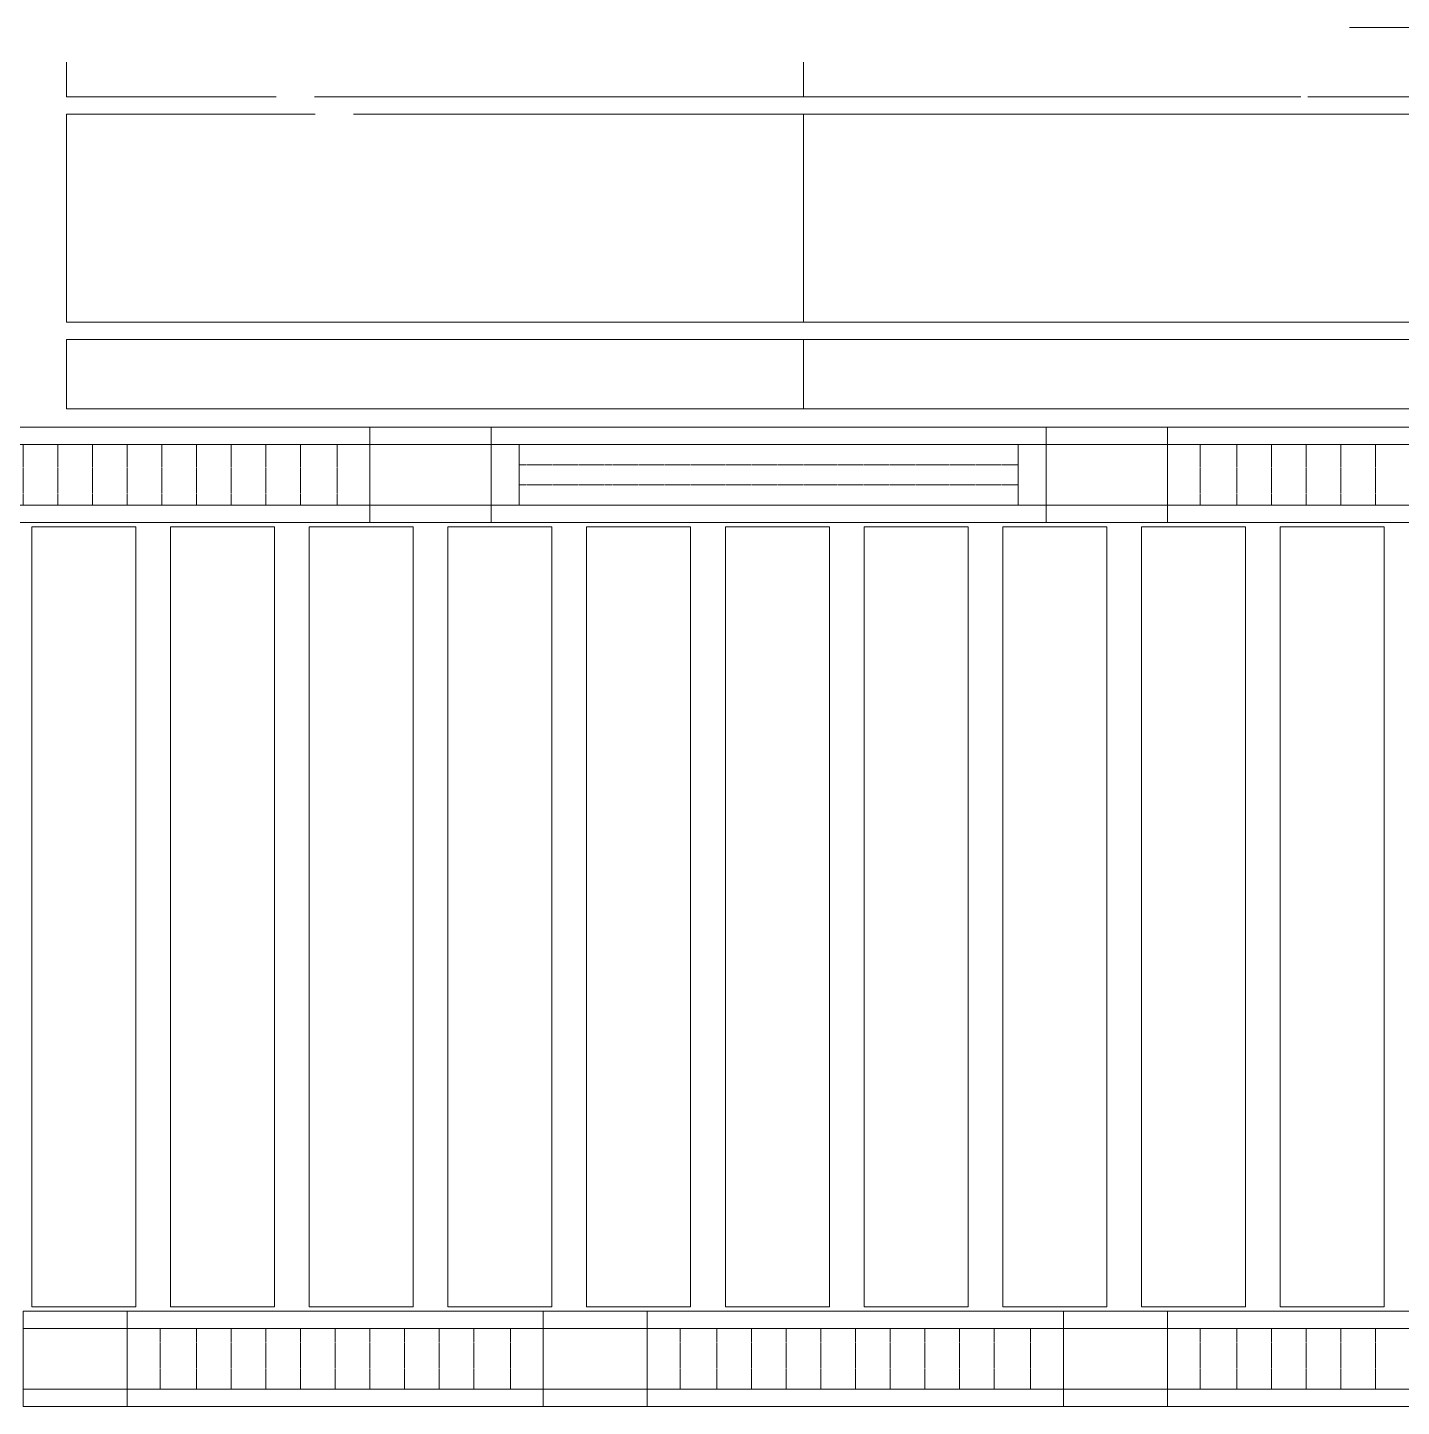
# Model space of a CAD drawing. Header units: millimetres. Extents: x -962357 to -591296, y -223672 to 59420.
# Drawn here: x -846218 to -842255, y -223672 to -219694 of the extents above; entities that cross this region are included whole.
import ezdxf

# ---------------------------------------------------------------- set-up
doc = ezdxf.new("R2010")
doc.units = ezdxf.units.MM
doc.linetypes.add('DPA_Hidden 50', pattern=[3, 2, -1])
doc.layers.add('A-GLAZ-CURT', color=2, linetype='Continuous', lineweight=9)

# ---------------------------------------------------------------- blocks, each defined once
blk = doc.blocks.new('DPA_CP_Metal Ceiling Panel - Vertical Panel with Gap-11114031-4160-01 UPPER PLATFORM LEVEL - REFLECTED CEILING PLAN')
at = {"layer": 'A-GLAZ-CURT'}
for p, q in [((-849807.4, 2689), (-849807.4, 439)), ((-849507.4, 2689), (-849807.4, 2689)), ((-849507.4, 2689), (-849807.4, 2689)), ((-849807.4, 2689), (-849807.4, 439)), ((-849807.4, 439), (-849807.4, 2689)), ((-849807.4, 2689), (-849507.4, 2689)), ((-849507.4, 2689), (-849507.4, 439)), ((-849507.4, 439), (-849507.4, 2689)), ((-849507.4, 2689), (-849507.4, 439)), ((-849507.4, 439), (-849807.4, 439)), ((-849807.4, 439), (-849507.4, 439)), ((-849507.4, 439), (-849807.4, 439))]:
    blk.add_line(p, q, dxfattribs=at)
blk = doc.blocks.new('System Panel - DPA-AR_Metal Ceiling Rectangular Panel-V30-4160-01 UPPER PLATFORM LEVEL - REFLECTED CEILING PLAN')
at = {"layer": 'A-GLAZ-CURT'}
for p, q in [((-846107.3, 4029), (-846107.3, 3929)), ((-846107.3, 3929), (-846107.3, 4029)), ((-843982.3, 3929), (-843982.3, 4029)), ((-843982.3, 4029), (-843982.3, 3929)), ((-846107.3, 3929), (-845502.5, 3929)), ((-845502.5, 3929), (-846107.3, 3929)), ((-845392.2, 3929), (-843982.3, 3929)), ((-843982.3, 3929), (-845392.2, 3929))]:
    blk.add_line(p, q, dxfattribs=at)
blk = doc.blocks.new('System Panel - DPA-AR_Metal Ceiling Rectangular Panel-V31-4160-01 UPPER PLATFORM LEVEL - REFLECTED CEILING PLAN')
at = {"layer": 'A-GLAZ-CURT'}
for p, q in [((-841582.3, 4129), (-842407.3, 4129)), ((-842407.3, 4129), (-841582.3, 4129)), ((-841582.3, 3929), (-841582.3, 4129)), ((-841582.3, 4129), (-841582.3, 3929)), ((-843982.3, 4029), (-843982.3, 3929)), ((-843982.3, 3929), (-843982.3, 4029)), ((-843982.3, 3929), (-842547.7, 3929)), ((-842547.7, 3929), (-843982.3, 3929)), ((-842527.7, 3929), (-841582.3, 3929)), ((-841582.3, 3929), (-842527.7, 3929))]:
    blk.add_line(p, q, dxfattribs=at)
blk = doc.blocks.new('System Panel - DPA-AR_Metal Ceiling Rectangular Panel-V25-4160-01 UPPER PLATFORM LEVEL - REFLECTED CEILING PLAN')
at = {"layer": 'A-GLAZ-CURT'}
for p, q in [((-814257.4, 3229), (-816382.4, 3229)), ((-816382.4, 3229), (-816382.4, 3029)), ((-816382.4, 3029), (-816382.4, 3229)), ((-816382.4, 3229), (-814257.4, 3229)), ((-814257.4, 3029), (-814257.4, 3229)), ((-814257.4, 3229), (-814257.4, 3029)), ((-816382.4, 3029), (-814257.4, 3029)), ((-814257.4, 3029), (-816382.4, 3029))]:
    blk.add_line(p, q, dxfattribs=at)
blk = doc.blocks.new('System Panel - DPA-AR_Metal Ceiling Rectangular Panel-13139259-4160-01 UPPER PLATFORM LEVEL - REFLECTED CEILING PLAN')
at = {"layer": 'A-GLAZ-CURT'}
for p, q in [((-741107.4, 4129), (-743507.4, 4129)), ((-743507.4, 4129), (-743507.4, 3929)), ((-743507.4, 3929), (-743507.4, 4129)), ((-743507.4, 4129), (-741107.4, 4129)), ((-741107.4, 3929), (-741107.4, 4129)), ((-741107.4, 4129), (-741107.4, 3929)), ((-743507.4, 3929), (-741107.4, 3929)), ((-741107.4, 3929), (-743507.4, 3929))]:
    blk.add_line(p, q, dxfattribs=at)
blk = doc.blocks.new('System Panel - DPA-AR_Metal Ceiling Rectangular Panel-V33-4160-01 UPPER PLATFORM LEVEL - REFLECTED CEILING PLAN')
at = {"layer": 'A-GLAZ-CURT'}
for p, q in [((-845390.6, 3879), (-846107.3, 3879)), ((-846107.3, 3879), (-846107.3, 3279)), ((-846107.3, 3279), (-846107.3, 3879)), ((-846107.3, 3879), (-845390.6, 3879)), ((-843982.3, 3879), (-845280.2, 3879)), ((-845280.2, 3879), (-843982.3, 3879)), ((-843982.3, 3279), (-843982.3, 3879)), ((-843982.3, 3879), (-843982.3, 3279)), ((-846107.3, 3279), (-843982.3, 3279)), ((-843982.3, 3279), (-846107.3, 3279))]:
    blk.add_line(p, q, dxfattribs=at)
blk = doc.blocks.new('System Panel - DPA-AR_Metal Ceiling Rectangular Panel-13139299-4160-01 UPPER PLATFORM LEVEL - REFLECTED CEILING PLAN')
at = {"layer": 'A-GLAZ-CURT'}
for p, q in [((-818782.4, 3879), (-821182.4, 3879)), ((-821182.4, 3879), (-821182.4, 3279)), ((-821182.4, 3279), (-821182.4, 3879)), ((-821182.4, 3879), (-818782.4, 3879)), ((-818782.4, 3279), (-818782.4, 3879)), ((-818782.4, 3879), (-818782.4, 3279)), ((-821182.4, 3279), (-818782.4, 3279)), ((-818782.4, 3279), (-821182.4, 3279))]:
    blk.add_line(p, q, dxfattribs=at)
blk = doc.blocks.new('DPA_CP_Metal Ceiling Luminaire2 - Linear Luminaire-12404975-4160-01 UPPER PLATFORM LEVEL - REFLECTED CEILING PLAN')
at = {"layer": 'A-GLAZ-CURT'}
for p, q in [((-786932.4, 2701.5), (-786932.4, 2976.5)), ((-786932.4, 2976.5), (-785732.4, 2976.5)), ((-786932.4, 2976.5), (-786932.4, 2701.5)), ((-785732.4, 2976.5), (-786932.4, 2976.5)), ((-786932.4, 2976.5), (-785732.4, 2976.5)), ((-785732.4, 2976.5), (-785732.4, 2701.5)), ((-785732.4, 2701.5), (-785732.4, 2976.5)), ((-786932.4, 2939), (-786932.4, 2701.5)), ((-786932.4, 2926.5), (-785732.4, 2926.5)), ((-785732.4, 2939), (-785732.4, 2701.5)), ((-786932.4, 2751.5), (-785732.4, 2751.5)), ((-785732.4, 2701.5), (-786932.4, 2701.5)), ((-785732.4, 2701.5), (-786932.4, 2701.5)), ((-786932.4, 2701.5), (-785732.4, 2701.5))]:
    blk.add_line(p, q, dxfattribs=at)
at = {"layer": 'A-GLAZ-CURT', "linetype": 'DPA_Hidden 50'}
for p, q in [((-786837.4, 2926.5), (-786837.4, 2751.5)), ((-786732.4, 2926.5), (-786732.4, 2751.5)), ((-786632.4, 2926.5), (-786632.4, 2751.5)), ((-786532.4, 2926.5), (-786532.4, 2751.5)), ((-786432.4, 2926.5), (-786432.4, 2751.5)), ((-786332.4, 2926.5), (-786332.4, 2751.5)), ((-786232.4, 2926.5), (-786232.4, 2751.5)), ((-786132.4, 2926.5), (-786132.4, 2751.5)), ((-786032.4, 2926.5), (-786032.4, 2751.5)), ((-785932.4, 2926.5), (-785932.4, 2751.5)), ((-785827.4, 2926.5), (-785827.4, 2751.5))]:
    blk.add_line(p, q, dxfattribs=at)
blk = doc.blocks.new('DPA_CP_Metal Ceiling Panel1 - Horizontal with Gap-13297912-4160-01 UPPER PLATFORM LEVEL - REFLECTED CEILING PLAN')
at = {"layer": 'A-GLAZ-CURT'}
for p, q in [((-786232.4, 151.5), (-786232.4, 426.5)), ((-786232.4, 151.5), (-786232.4, 426.5)), ((-786232.4, 426.5), (-785932.4, 426.5)), ((-786232.4, 426.5), (-785932.4, 426.5)), ((-786232.4, 151.5), (-786232.4, 426.5)), ((-785932.4, 151.5), (-785932.4, 426.5)), ((-785932.4, 426.5), (-785932.4, 151.5)), ((-785932.4, 426.5), (-785932.4, 151.5)), ((-786232.4, 376.5), (-785932.4, 376.5)), ((-786232.4, 201.5), (-785932.4, 201.5)), ((-786232.4, 151.5), (-785932.4, 151.5)), ((-785932.4, 151.5), (-786232.4, 151.5)), ((-785932.4, 151.5), (-786232.4, 151.5))]:
    blk.add_line(p, q, dxfattribs=at)
blk = doc.blocks.new('DPA_CP_Metal Ceiling Air Supply1 - Linear Diffuser Air Supply-12404980-4160-01 UPPER PLATFORM LEVEL - REFLECTED CEILING PLAN')
at = {"layer": 'A-GLAZ-CURT'}
for p, q in [((-788882.4, 2701.5), (-788882.4, 2976.5)), ((-788882.4, 2976.5), (-787282.4, 2976.5)), ((-788882.4, 2701.5), (-788882.4, 2976.5)), ((-788882.4, 2976.5), (-787282.4, 2976.5)), ((-788882.4, 2976.5), (-787282.4, 2976.5)), ((-788882.4, 2701.5), (-788882.4, 2976.5)), ((-787282.4, 2701.5), (-787282.4, 2976.5)), ((-787282.4, 2976.5), (-787282.4, 2701.5)), ((-787282.4, 2976.5), (-787282.4, 2701.5)), ((-787282.4, 2926.5), (-788882.4, 2926.5)), ((-788802.4, 2926.5), (-788802.4, 2751.5)), ((-787362.4, 2926.5), (-787362.4, 2751.5)), ((-787282.4, 2751.5), (-788882.4, 2751.5)), ((-788882.4, 2701.5), (-787282.4, 2701.5)), ((-787282.4, 2701.5), (-788882.4, 2701.5)), ((-787282.4, 2701.5), (-788882.4, 2701.5))]:
    blk.add_line(p, q, dxfattribs=at)
at = {"layer": 'A-GLAZ-CURT', "linetype": 'DPA_Hidden 50'}
for p, q in [((-787362.4, 2868.2), (-788802.4, 2868.2)), ((-787362.4, 2809.9), (-788802.4, 2809.9))]:
    blk.add_line(p, q, dxfattribs=at)
blk = doc.blocks.new('DPA_CP_Metal Ceiling Panel1 - Horizontal with Gap-16028279-4160-01 UPPER PLATFORM LEVEL - REFLECTED CEILING PLAN')
at = {"layer": 'A-GLAZ-CURT'}
for p, q in [((-787282.4, 2701.5), (-787282.4, 2976.5)), ((-787282.4, 2701.5), (-787282.4, 2976.5)), ((-787282.4, 2976.5), (-786932.4, 2976.5)), ((-787282.4, 2976.5), (-786932.4, 2976.5)), ((-787282.4, 2701.5), (-787282.4, 2976.5)), ((-786932.4, 2701.5), (-786932.4, 2976.5)), ((-786932.4, 2976.5), (-786932.4, 2701.5)), ((-786932.4, 2976.5), (-786932.4, 2701.5)), ((-787282.4, 2926.5), (-786932.4, 2926.5)), ((-787282.4, 2751.5), (-786932.4, 2751.5)), ((-787282.4, 2701.5), (-786932.4, 2701.5)), ((-786932.4, 2701.5), (-787282.4, 2701.5)), ((-786932.4, 2701.5), (-787282.4, 2701.5))]:
    blk.add_line(p, q, dxfattribs=at)

msp = doc.modelspace()

# ---------------------------------------------------------------- block references
at = {"layer": 'A-GLAZ-CURT'}
for name, p in [('System Panel - DPA-AR_Metal Ceiling Rectangular Panel-V31-4160-01 UPPER PLATFORM LEVEL - REFLECTED CEILING PLAN', (2.4, -223823.5)), ('System Panel - DPA-AR_Metal Ceiling Rectangular Panel-V30-4160-01 UPPER PLATFORM LEVEL - REFLECTED CEILING PLAN', (2.4, -223823.5)), ('System Panel - DPA-AR_Metal Ceiling Rectangular Panel-V33-4160-01 UPPER PLATFORM LEVEL - REFLECTED CEILING PLAN', (2.4, -223823.5)), ('System Panel - DPA-AR_Metal Ceiling Rectangular Panel-13139299-4160-01 UPPER PLATFORM LEVEL - REFLECTED CEILING PLAN', (-22797.6, -223823.5)), ('System Panel - DPA-AR_Metal Ceiling Rectangular Panel-V25-4160-01 UPPER PLATFORM LEVEL - REFLECTED CEILING PLAN', (-29722.6, -223823.5)), ('System Panel - DPA-AR_Metal Ceiling Rectangular Panel-13139259-4160-01 UPPER PLATFORM LEVEL - REFLECTED CEILING PLAN', (-100472.6, -224723.5)), ('DPA_CP_Metal Ceiling Luminaire2 - Linear Luminaire-12404975-4160-01 UPPER PLATFORM LEVEL - REFLECTED CEILING PLAN', (-59497.6, -223823.5)), ('DPA_CP_Metal Ceiling Luminaire2 - Linear Luminaire-12404975-4160-01 UPPER PLATFORM LEVEL - REFLECTED CEILING PLAN', (-59497.6, -223823.5)), ('DPA_CP_Metal Ceiling Panel1 - Horizontal with Gap-16028279-4160-01 UPPER PLATFORM LEVEL - REFLECTED CEILING PLAN', (-57947.6, -223823.5)), ('DPA_CP_Metal Ceiling Panel1 - Horizontal with Gap-16028279-4160-01 UPPER PLATFORM LEVEL - REFLECTED CEILING PLAN', (-57947.6, -223823.5)), ('DPA_CP_Metal Ceiling Air Supply1 - Linear Diffuser Air Supply-12404980-4160-01 UPPER PLATFORM LEVEL - REFLECTED CEILING PLAN', (-55997.6, -223823.5)), ('DPA_CP_Metal Ceiling Air Supply1 - Linear Diffuser Air Supply-12404980-4160-01 UPPER PLATFORM LEVEL - REFLECTED CEILING PLAN', (-55997.6, -223823.5)), ('DPA_CP_Metal Ceiling Panel1 - Horizontal with Gap-16028279-4160-01 UPPER PLATFORM LEVEL - REFLECTED CEILING PLAN', (-55997.6, -223823.5)), ('DPA_CP_Metal Ceiling Panel1 - Horizontal with Gap-16028279-4160-01 UPPER PLATFORM LEVEL - REFLECTED CEILING PLAN', (-55997.6, -223823.5)), ('DPA_CP_Metal Ceiling Luminaire2 - Linear Luminaire-12404975-4160-01 UPPER PLATFORM LEVEL - REFLECTED CEILING PLAN', (-55997.6, -223823.5)), ('DPA_CP_Metal Ceiling Luminaire2 - Linear Luminaire-12404975-4160-01 UPPER PLATFORM LEVEL - REFLECTED CEILING PLAN', (-55997.6, -223823.5)), ('DPA_CP_Metal Ceiling Panel - Vertical Panel with Gap-11114031-4160-01 UPPER PLATFORM LEVEL - REFLECTED CEILING PLAN', (3602.4, -223823.5)), ('DPA_CP_Metal Ceiling Panel - Vertical Panel with Gap-11114031-4160-01 UPPER PLATFORM LEVEL - REFLECTED CEILING PLAN', (4002.4, -223823.5)), ('DPA_CP_Metal Ceiling Panel - Vertical Panel with Gap-11114031-4160-01 UPPER PLATFORM LEVEL - REFLECTED CEILING PLAN', (4402.4, -223823.5)), ('DPA_CP_Metal Ceiling Panel - Vertical Panel with Gap-11114031-4160-01 UPPER PLATFORM LEVEL - REFLECTED CEILING PLAN', (4802.4, -223823.5)), ('DPA_CP_Metal Ceiling Panel - Vertical Panel with Gap-11114031-4160-01 UPPER PLATFORM LEVEL - REFLECTED CEILING PLAN', (5202.4, -223823.5)), ('DPA_CP_Metal Ceiling Panel - Vertical Panel with Gap-11114031-4160-01 UPPER PLATFORM LEVEL - REFLECTED CEILING PLAN', (5602.4, -223823.5)), ('DPA_CP_Metal Ceiling Panel - Vertical Panel with Gap-11114031-4160-01 UPPER PLATFORM LEVEL - REFLECTED CEILING PLAN', (6002.4, -223823.5)), ('DPA_CP_Metal Ceiling Panel - Vertical Panel with Gap-11114031-4160-01 UPPER PLATFORM LEVEL - REFLECTED CEILING PLAN', (6402.4, -223823.5)), ('DPA_CP_Metal Ceiling Panel - Vertical Panel with Gap-11114031-4160-01 UPPER PLATFORM LEVEL - REFLECTED CEILING PLAN', (6802.4, -223823.5)), ('DPA_CP_Metal Ceiling Panel - Vertical Panel with Gap-11114031-4160-01 UPPER PLATFORM LEVEL - REFLECTED CEILING PLAN', (7202.4, -223823.5)), ('DPA_CP_Metal Ceiling Panel1 - Horizontal with Gap-13297912-4160-01 UPPER PLATFORM LEVEL - REFLECTED CEILING PLAN', (-59997.6, -223823.5)), ('DPA_CP_Metal Ceiling Luminaire2 - Linear Luminaire-12404975-4160-01 UPPER PLATFORM LEVEL - REFLECTED CEILING PLAN', (-58997.6, -226373.5)), ('DPA_CP_Metal Ceiling Panel1 - Horizontal with Gap-13297912-4160-01 UPPER PLATFORM LEVEL - REFLECTED CEILING PLAN', (-58497.6, -223823.5)), ('DPA_CP_Metal Ceiling Luminaire2 - Linear Luminaire-12404975-4160-01 UPPER PLATFORM LEVEL - REFLECTED CEILING PLAN', (-57497.6, -226373.5)), ('DPA_CP_Metal Ceiling Panel1 - Horizontal with Gap-13297912-4160-01 UPPER PLATFORM LEVEL - REFLECTED CEILING PLAN', (-56997.6, -223823.5)), ('DPA_CP_Metal Ceiling Luminaire2 - Linear Luminaire-12404975-4160-01 UPPER PLATFORM LEVEL - REFLECTED CEILING PLAN', (-55997.6, -226373.5))]:
    msp.add_blockref(name, p, dxfattribs=at)

doc.saveas('drawing.dxf')
